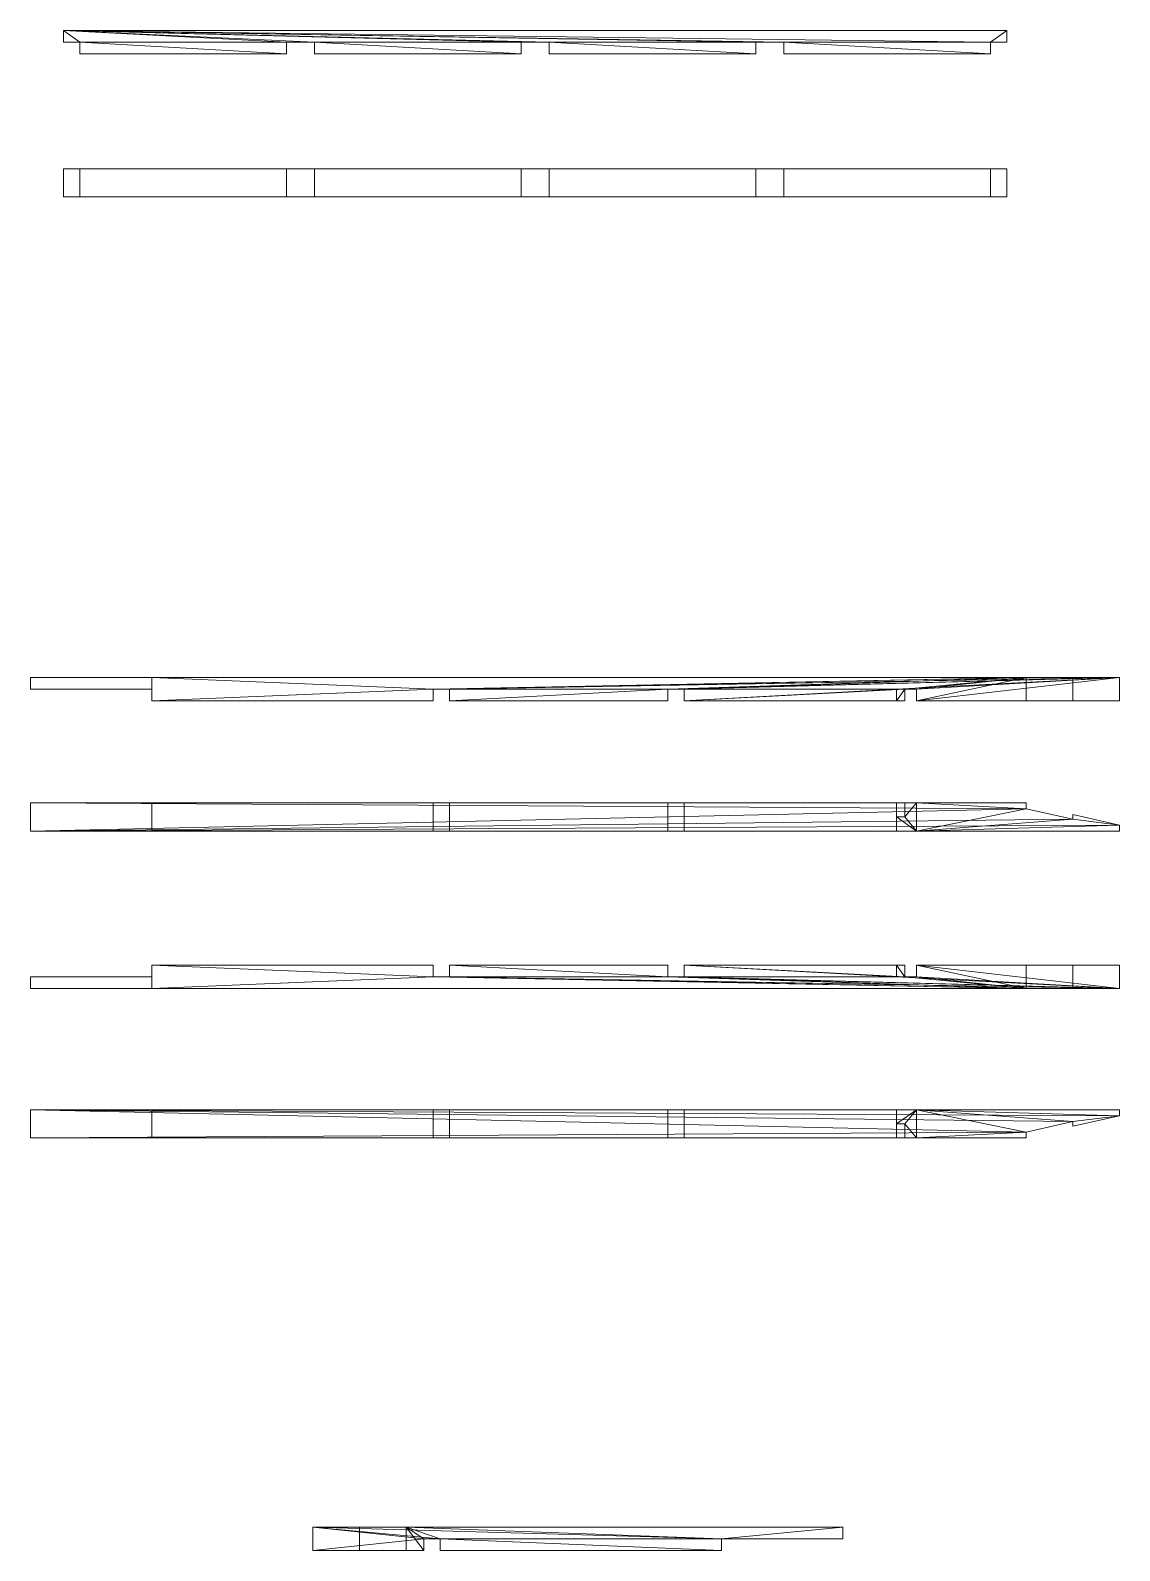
# Model space of a CAD drawing. Header units: millimetres. Extents: x 1039 to 86168, y -97507 to 20336.
# Drawn here: x 74752 to 84082, y -37792 to -24772 of the extents above; entities that cross this region are included whole.
import ezdxf

# ---------------------------------------------------------------- set-up
doc = ezdxf.new("R2010")
doc.units = ezdxf.units.MM
doc.header["$MEASUREMENT"] = 0
doc.layers.add('Чертежи клееныого БАЛКИ', color=7, linetype='Continuous')

# ---------------------------------------------------------------- blocks, each defined once
blk = doc.blocks.new('Морф_CD5EA3CD-0BCF-4D85-9818-48D96A659C7F')
at = {"layer": 'Чертежи клееныого БАЛКИ', "lineweight": 0}
mesh = blk.add_polyface(dxfattribs=at)
corners = [(75037, -24872, 207), (75037, -24772, 207), (75037, -24772, -33), (75037, -24872, -33), (76947, -24972, 207), (75177, -24972, 207), (75177, -24972, -33), (76947, -24972, -33), (75177, -24872, 207), (75177, -24872, -33), (76947, -24872, 207), (76947, -24872, -33), (83117, -24772, 207), (83117, -24772, -33), (77187, -24872, 207), (77187, -24972, 207), (78957, -24972, 207), (78957, -24872, 207), (79197, -24872, 207), (79197, -24972, 207), (80967, -24972, 207), (80967, -24872, 207), (81207, -24872, 207), (81207, -24972, 207), (82977, -24972, 207), (82977, -24872, 207), (83117, -24872, 207), (83117, -24872, -33), (82977, -24872, -33), (82977, -24972, -33), (81207, -24972, -33), (81207, -24872, -33), (80967, -24872, -33), (80967, -24972, -33), (79197, -24972, -33), (79197, -24872, -33), (78957, -24872, -33), (78957, -24972, -33), (77187, -24972, -33), (77187, -24872, -33)]
mesh.append_faces([[corners[k] for k in face] for face in [(0, 1, 2, 3), (4, 5, 6, 7), (8, 0, 3, 9), (5, 8, 9, 6), (10, 4, 7, 11), (2, 1, 12, 13), (14, 10, 11, 39), (16, 15, 38, 37), (15, 14, 39, 38), (22, 21, 32, 31), (18, 17, 36, 35), (20, 19, 34, 33), (17, 16, 37, 36), (19, 18, 35, 34), (21, 20, 33, 32), (23, 22, 31, 30), (13, 12, 26, 27), (25, 28, 27, 26), (23, 30, 29, 24), (28, 25, 24, 29)]], dxfattribs={"color": 2})
mesh.append_faces([[corners[k] for k in face] for face in [(12, 25, 26)]], dxfattribs={"vtx0": -1, "color": 2})
mesh.append_faces([[corners[k] for k in face] for face in [(13, 28, 2)]], dxfattribs={"vtx0": -1, "vtx1": -1, "color": 2})
mesh.append_faces([[corners[k] for k in face] for face in [(1, 8, 10), (1, 14, 17), (1, 18, 21), (1, 22, 25), (11, 9, 2), (36, 39, 2), (32, 35, 2), (28, 31, 2)]], dxfattribs={"vtx0": -1, "vtx1": -1, "vtx2": -1, "color": 2})
mesh.append_faces([[corners[k] for k in face] for face in [(8, 4, 10), (1, 10, 14), (14, 16, 17), (1, 17, 18), (18, 20, 21), (1, 21, 22), (22, 24, 25)]], dxfattribs={"vtx0": -1, "vtx2": -1, "color": 2})
mesh.append_faces([[corners[k] for k in face] for face in [(27, 28, 13)]], dxfattribs={"vtx1": -1, "color": 2})
mesh.append_faces([[corners[k] for k in face] for face in [(12, 1, 25), (11, 7, 9), (39, 11, 2), (36, 37, 39), (35, 36, 2), (32, 33, 35), (31, 32, 2), (28, 29, 31)]], dxfattribs={"vtx1": -1, "vtx2": -1, "color": 2})
mesh.append_faces([[corners[k] for k in face] for face in [(1, 0, 8), (8, 5, 4), (14, 15, 16), (18, 19, 20), (22, 23, 24), (9, 3, 2), (7, 6, 9), (37, 38, 39), (33, 34, 35), (29, 30, 31)]], dxfattribs={"vtx2": -1, "color": 2})
blk = doc.blocks.new('Морф_ECBDBEFE-FDC4-44A5-B8B2-9B583A89FB56')
at = {"layer": 'Чертежи клееныого БАЛКИ', "lineweight": 0}
mesh = blk.add_polyface(dxfattribs=at)
corners = [(75037, -26198, 35), (75037, -26198, 135), (75037, -25958, 135), (75037, -25958, 35), (76947, -26198, -65), (75177, -26198, -65), (75177, -25958, -65), (76947, -25958, -65), (75177, -26198, 35), (75177, -25958, 35), (76947, -26198, 35), (76947, -25958, 35), (83117, -26198, 135), (83117, -25958, 135), (77187, -26198, 35), (77187, -26198, -65), (78957, -26198, -65), (78957, -26198, 35), (79197, -26198, 35), (79197, -26198, -65), (80967, -26198, -65), (80967, -26198, 35), (81207, -26198, 35), (81207, -26198, -65), (82977, -26198, -65), (82977, -26198, 35), (83117, -26198, 35), (83117, -25958, 35), (82977, -25958, 35), (82977, -25958, -65), (81207, -25958, -65), (81207, -25958, 35), (80967, -25958, 35), (80967, -25958, -65), (79197, -25958, -65), (79197, -25958, 35), (78957, -25958, 35), (78957, -25958, -65), (77187, -25958, -65), (77187, -25958, 35)]
mesh.append_faces([[corners[k] for k in face] for face in [(0, 1, 2, 3), (4, 5, 6, 7), (8, 0, 3, 9), (5, 8, 9, 6), (10, 4, 7, 11), (2, 1, 12, 13), (14, 10, 11, 39), (16, 15, 38, 37), (15, 14, 39, 38), (22, 21, 32, 31), (18, 17, 36, 35), (20, 19, 34, 33), (17, 16, 37, 36), (19, 18, 35, 34), (21, 20, 33, 32), (23, 22, 31, 30), (13, 12, 26, 27), (25, 28, 27, 26), (23, 30, 29, 24), (28, 25, 24, 29)]], dxfattribs={"color": 2})
mesh.append_faces([[corners[k] for k in face] for face in [(12, 25, 26)]], dxfattribs={"vtx0": -1, "color": 2})
mesh.append_faces([[corners[k] for k in face] for face in [(13, 28, 2)]], dxfattribs={"vtx0": -1, "vtx1": -1, "color": 2})
mesh.append_faces([[corners[k] for k in face] for face in [(1, 8, 10), (1, 14, 17), (1, 18, 21), (1, 22, 25), (11, 9, 2), (36, 39, 2), (32, 35, 2), (28, 31, 2)]], dxfattribs={"vtx0": -1, "vtx1": -1, "vtx2": -1, "color": 2})
mesh.append_faces([[corners[k] for k in face] for face in [(8, 4, 10), (1, 10, 14), (14, 16, 17), (1, 17, 18), (18, 20, 21), (1, 21, 22), (22, 24, 25)]], dxfattribs={"vtx0": -1, "vtx2": -1, "color": 2})
mesh.append_faces([[corners[k] for k in face] for face in [(27, 28, 13)]], dxfattribs={"vtx1": -1, "color": 2})
mesh.append_faces([[corners[k] for k in face] for face in [(12, 1, 25), (11, 7, 9), (39, 11, 2), (36, 37, 39), (35, 36, 2), (32, 33, 35), (31, 32, 2), (28, 29, 31)]], dxfattribs={"vtx1": -1, "vtx2": -1, "color": 2})
mesh.append_faces([[corners[k] for k in face] for face in [(1, 0, 8), (8, 5, 4), (14, 15, 16), (18, 19, 20), (22, 23, 24), (9, 3, 2), (7, 6, 9), (37, 38, 39), (33, 34, 35), (29, 30, 31)]], dxfattribs={"vtx2": -1, "color": 2})
blk = doc.blocks.new('Морф_535BEF27-2DEB-470A-B085-5D302B84027C')
at = {"layer": 'Чертежи клееныого БАЛКИ', "lineweight": 0}
mesh = blk.add_polyface(dxfattribs=at)
corners = [(75792, -30515, -65), (78202, -30515, -65), (78202, -30515, 175), (75792, -30515, 175), (78202, -30415, -65), (78202, -30415, 175), (75792, -30415, 175), (75792, -30415, -65), (74752, -30415, 175), (75792, -30315, 175), (74752, -30315, 175), (78342, -30415, -65), (78342, -30415, 175), (74752, -30415, -65), (74752, -30315, -65), (75792, -30315, -65), (78342, -30515, -65), (80212, -30515, -65), (80212, -30515, 175), (78342, -30515, 175), (80212, -30415, -65), (80212, -30415, 175), (80352, -30415, 175), (80352, -30415, -65), (84082, -30315, 175), (84082, -30315, 125), (83682, -30315, 35), (83682, -30315, 75), (83282, -30315, -15), (83282, -30315, -65), (83282, -30515, -65), (82342, -30515, -65), (82342, -30415, -65), (82242, -30415, -65), (82242, -30514, -65), (82172, -30514, -65), (82172, -30515, -65), (80352, -30515, -65), (80352, -30515, 175), (82172, -30515, 175), (82172, -30415, 175), (82342, -30415, 175), (82342, -30515, 175), (84082, -30515, 175), (82172, -30514, 55), (82172, -30415, 55), (82242, -30415, 55), (82242, -30514, 55), (83282, -30515, -15), (83682, -30515, 75), (83682, -30515, 35), (84082, -30515, 125)]
mesh.append_faces([[corners[k] for k in face] for face in [(0, 1, 2, 3), (2, 1, 4, 5), (0, 3, 6, 7), (8, 6, 9, 10), (5, 4, 11, 12), (6, 8, 13, 7), (7, 13, 14, 15), (8, 10, 14, 13), (16, 17, 18, 19), (16, 19, 12, 11), (39, 38, 37, 36), (51, 50, 26, 25), (49, 48, 28, 27), (48, 30, 29, 28), (50, 49, 27, 26), (24, 43, 51, 25)]], dxfattribs={"color": 250})
mesh.append_faces([[corners[k] for k in face] for face in [(18, 17, 20, 21), (22, 21, 20, 23), (38, 22, 23, 37), (42, 41, 32, 31), (44, 35, 34, 47), (34, 33, 46, 47), (45, 44, 47, 46)]], dxfattribs={"color": 254})
mesh.append_faces([[corners[k] for k in face] for face in [(32, 46, 33)]], dxfattribs={"vtx0": -1, "color": 254})
mesh.append_faces([[corners[k] for k in face] for face in [(31, 48, 42)]], dxfattribs={"vtx0": -1, "vtx1": -1, "color": 250})
mesh.append_faces([[corners[k] for k in face] for face in [(36, 44, 39)]], dxfattribs={"vtx0": -1, "vtx1": -1, "color": 254})
mesh.append_faces([[corners[k] for k in face] for face in [(20, 11, 29), (33, 23, 29), (0, 15, 4), (35, 37, 33), (24, 12, 21), (24, 22, 40), (5, 9, 3), (49, 51, 42)]], dxfattribs={"vtx0": -1, "vtx1": -1, "vtx2": -1, "color": 250})
mesh.append_faces([[corners[k] for k in face] for face in [(10, 25, 27)]], dxfattribs={"vtx0": -1, "vtx1": -1, "vtx2": -1, "color": 254})
mesh.append_faces([[corners[k] for k in face] for face in [(5, 24, 9), (24, 5, 12), (24, 21, 22), (24, 40, 41), (21, 12, 19), (40, 22, 38), (24, 41, 42)]], dxfattribs={"vtx0": -1, "vtx2": -1, "color": 250})
mesh.append_faces([[corners[k] for k in face] for face in [(10, 24, 25), (10, 27, 28), (14, 28, 29), (44, 40, 39), (41, 45, 46)]], dxfattribs={"vtx0": -1, "vtx2": -1, "color": 254})
mesh.append_faces([[corners[k] for k in face] for face in [(1, 0, 4), (17, 16, 20), (36, 37, 35), (34, 35, 33), (30, 31, 29), (2, 5, 3), (18, 21, 19), (39, 40, 38), (43, 24, 42), (50, 51, 49), (30, 48, 31)]], dxfattribs={"vtx1": -1, "color": 250})
mesh.append_faces([[corners[k] for k in face] for face in [(26, 27, 25), (35, 44, 36)]], dxfattribs={"vtx1": -1, "color": 254})
mesh.append_faces([[corners[k] for k in face] for face in [(15, 29, 4), (11, 4, 29), (23, 20, 29), (32, 33, 29), (16, 11, 20), (37, 23, 33), (31, 32, 29), (48, 49, 42)]], dxfattribs={"vtx1": -1, "vtx2": -1, "color": 250})
mesh.append_faces([[corners[k] for k in face] for face in [(14, 10, 28), (32, 41, 46)]], dxfattribs={"vtx1": -1, "vtx2": -1, "color": 254})
mesh.append_faces([[corners[k] for k in face] for face in [(51, 43, 42)]], dxfattribs={"vtx2": -1, "color": 250})
mesh.append_faces([[corners[k] for k in face] for face in [(44, 45, 40), (41, 40, 45)]], dxfattribs={"vtx2": -1, "color": 254})
blk = doc.blocks.new('Морф_7C90DD12-C499-4829-9000-EF5128EF2B14')
at = {"layer": 'Чертежи клееныого БАЛКИ', "lineweight": 0}
mesh = blk.add_polyface(dxfattribs=at)
corners = [(75792, -31389, 106), (78202, -31389, 106), (78202, -31629, 106), (75792, -31629, 106), (78202, -31389, 206), (78202, -31629, 206), (75792, -31629, 206), (75792, -31389, 206), (74752, -31629, 206), (75792, -31629, 306), (74752, -31629, 306), (78342, -31389, 206), (78342, -31629, 206), (74752, -31389, 206), (74752, -31389, 306), (75792, -31389, 306), (78342, -31389, 106), (80212, -31389, 106), (80212, -31629, 106), (78342, -31629, 106), (80212, -31389, 206), (80212, -31629, 206), (80352, -31629, 206), (80352, -31389, 206), (84082, -31629, 306), (84082, -31579, 306), (83682, -31489, 306), (83682, -31529, 306), (83282, -31439, 306), (83282, -31389, 306), (83282, -31389, 106), (82342, -31389, 106), (82342, -31389, 206), (82242, -31389, 206), (82242, -31389, 106), (82172, -31389, 106), (82172, -31389, 106), (80352, -31389, 106), (80352, -31629, 106), (82172, -31629, 106), (82172, -31629, 206), (82342, -31629, 206), (82342, -31629, 106), (84082, -31629, 106), (82172, -31509, 106), (82172, -31509, 206), (82242, -31509, 206), (82242, -31509, 106), (83282, -31439, 106), (83682, -31529, 106), (83682, -31489, 106), (84082, -31579, 106)]
mesh.append_faces([[corners[k] for k in face] for face in [(0, 1, 2, 3), (2, 1, 4, 5), (0, 3, 6, 7), (8, 6, 9, 10), (5, 4, 11, 12), (6, 8, 13, 7), (7, 13, 14, 15), (8, 10, 14, 13), (16, 17, 18, 19), (16, 19, 12, 11), (39, 38, 37, 36), (51, 50, 26, 25), (49, 48, 28, 27), (48, 30, 29, 28), (50, 49, 27, 26), (24, 43, 51, 25)]], dxfattribs={"color": 250})
mesh.append_faces([[corners[k] for k in face] for face in [(18, 17, 20, 21), (22, 21, 20, 23), (38, 22, 23, 37), (42, 41, 32, 31), (44, 35, 34, 47), (34, 33, 46, 47), (45, 44, 47, 46)]], dxfattribs={"color": 254})
mesh.append_faces([[corners[k] for k in face] for face in [(32, 46, 33)]], dxfattribs={"vtx0": -1, "color": 254})
mesh.append_faces([[corners[k] for k in face] for face in [(31, 48, 42)]], dxfattribs={"vtx0": -1, "vtx1": -1, "color": 250})
mesh.append_faces([[corners[k] for k in face] for face in [(36, 44, 39)]], dxfattribs={"vtx0": -1, "vtx1": -1, "color": 254})
mesh.append_faces([[corners[k] for k in face] for face in [(20, 11, 29), (33, 23, 29), (0, 15, 4), (35, 37, 33), (24, 12, 21), (24, 22, 40), (5, 9, 3), (49, 51, 42)]], dxfattribs={"vtx0": -1, "vtx1": -1, "vtx2": -1, "color": 250})
mesh.append_faces([[corners[k] for k in face] for face in [(10, 25, 27)]], dxfattribs={"vtx0": -1, "vtx1": -1, "vtx2": -1, "color": 254})
mesh.append_faces([[corners[k] for k in face] for face in [(5, 24, 9), (24, 5, 12), (24, 21, 22), (24, 40, 41), (21, 12, 19), (40, 22, 38), (24, 41, 42)]], dxfattribs={"vtx0": -1, "vtx2": -1, "color": 250})
mesh.append_faces([[corners[k] for k in face] for face in [(10, 24, 25), (10, 27, 28), (14, 28, 29), (44, 40, 39), (41, 45, 46)]], dxfattribs={"vtx0": -1, "vtx2": -1, "color": 254})
mesh.append_faces([[corners[k] for k in face] for face in [(1, 0, 4), (17, 16, 20), (36, 37, 35), (34, 35, 33), (30, 31, 29), (2, 5, 3), (18, 21, 19), (39, 40, 38), (43, 24, 42), (50, 51, 49), (30, 48, 31)]], dxfattribs={"vtx1": -1, "color": 250})
mesh.append_faces([[corners[k] for k in face] for face in [(26, 27, 25), (35, 44, 36)]], dxfattribs={"vtx1": -1, "color": 254})
mesh.append_faces([[corners[k] for k in face] for face in [(15, 29, 4), (11, 4, 29), (23, 20, 29), (32, 33, 29), (16, 11, 20), (37, 23, 33), (31, 32, 29), (48, 49, 42)]], dxfattribs={"vtx1": -1, "vtx2": -1, "color": 250})
mesh.append_faces([[corners[k] for k in face] for face in [(14, 10, 28), (32, 41, 46)]], dxfattribs={"vtx1": -1, "vtx2": -1, "color": 254})
mesh.append_faces([[corners[k] for k in face] for face in [(51, 43, 42)]], dxfattribs={"vtx2": -1, "color": 250})
mesh.append_faces([[corners[k] for k in face] for face in [(44, 45, 40), (41, 40, 45)]], dxfattribs={"vtx2": -1, "color": 254})
blk = doc.blocks.new('Морф_A1B62592-CC4B-482B-9981-13CD3A37C76D')
at = {"layer": 'Чертежи клееныого БАЛКИ', "lineweight": 0}
mesh = blk.add_polyface(dxfattribs=at)
corners = [(75792, -32778, 428), (78202, -32778, 428), (78202, -32778, 188), (75792, -32778, 188), (78202, -32878, 428), (78202, -32878, 188), (75792, -32878, 188), (75792, -32878, 428), (74752, -32878, 188), (75792, -32978, 188), (74752, -32978, 188), (78342, -32878, 428), (78342, -32878, 188), (74752, -32878, 428), (74752, -32978, 428), (75792, -32978, 428), (78342, -32778, 428), (80212, -32778, 428), (80212, -32778, 188), (78342, -32778, 188), (80212, -32878, 428), (80212, -32878, 188), (80352, -32878, 188), (80352, -32878, 428), (84082, -32978, 188), (84082, -32978, 238), (83682, -32978, 328), (83682, -32978, 288), (83282, -32978, 378), (83282, -32978, 428), (83282, -32778, 428), (82342, -32778, 428), (82342, -32878, 428), (82242, -32878, 428), (82242, -32778, 428), (82172, -32778, 428), (82172, -32778, 428), (80352, -32778, 428), (80352, -32778, 188), (82172, -32778, 188), (82172, -32878, 188), (82342, -32878, 188), (82342, -32778, 188), (84082, -32778, 188), (82172, -32778, 308), (82172, -32878, 308), (82242, -32878, 308), (82242, -32778, 308), (83282, -32778, 378), (83682, -32778, 288), (83682, -32778, 328), (84082, -32778, 238)]
mesh.append_faces([[corners[k] for k in face] for face in [(0, 1, 2, 3), (2, 1, 4, 5), (0, 3, 6, 7), (8, 6, 9, 10), (5, 4, 11, 12), (6, 8, 13, 7), (7, 13, 14, 15), (8, 10, 14, 13), (16, 17, 18, 19), (16, 19, 12, 11), (39, 38, 37, 36), (51, 50, 26, 25), (49, 48, 28, 27), (48, 30, 29, 28), (50, 49, 27, 26), (24, 43, 51, 25)]], dxfattribs={"color": 250})
mesh.append_faces([[corners[k] for k in face] for face in [(18, 17, 20, 21), (22, 21, 20, 23), (38, 22, 23, 37), (42, 41, 32, 31), (44, 35, 34, 47), (34, 33, 46, 47), (45, 44, 47, 46)]], dxfattribs={"color": 254})
mesh.append_faces([[corners[k] for k in face] for face in [(32, 46, 33)]], dxfattribs={"vtx0": -1, "color": 254})
mesh.append_faces([[corners[k] for k in face] for face in [(31, 48, 42)]], dxfattribs={"vtx0": -1, "vtx1": -1, "color": 250})
mesh.append_faces([[corners[k] for k in face] for face in [(36, 44, 39)]], dxfattribs={"vtx0": -1, "vtx1": -1, "color": 254})
mesh.append_faces([[corners[k] for k in face] for face in [(20, 11, 29), (33, 23, 29), (0, 15, 4), (35, 37, 33), (24, 12, 21), (24, 22, 40), (5, 9, 3), (49, 51, 42)]], dxfattribs={"vtx0": -1, "vtx1": -1, "vtx2": -1, "color": 250})
mesh.append_faces([[corners[k] for k in face] for face in [(10, 25, 27)]], dxfattribs={"vtx0": -1, "vtx1": -1, "vtx2": -1, "color": 254})
mesh.append_faces([[corners[k] for k in face] for face in [(5, 24, 9), (24, 5, 12), (24, 21, 22), (24, 40, 41), (21, 12, 19), (40, 22, 38), (24, 41, 42)]], dxfattribs={"vtx0": -1, "vtx2": -1, "color": 250})
mesh.append_faces([[corners[k] for k in face] for face in [(10, 24, 25), (10, 27, 28), (14, 28, 29), (44, 40, 39), (41, 45, 46)]], dxfattribs={"vtx0": -1, "vtx2": -1, "color": 254})
mesh.append_faces([[corners[k] for k in face] for face in [(1, 0, 4), (17, 16, 20), (36, 37, 35), (34, 35, 33), (30, 31, 29), (2, 5, 3), (18, 21, 19), (39, 40, 38), (43, 24, 42), (50, 51, 49), (30, 48, 31)]], dxfattribs={"vtx1": -1, "color": 250})
mesh.append_faces([[corners[k] for k in face] for face in [(26, 27, 25), (35, 44, 36)]], dxfattribs={"vtx1": -1, "color": 254})
mesh.append_faces([[corners[k] for k in face] for face in [(15, 29, 4), (11, 4, 29), (23, 20, 29), (32, 33, 29), (16, 11, 20), (37, 23, 33), (31, 32, 29), (48, 49, 42)]], dxfattribs={"vtx1": -1, "vtx2": -1, "color": 250})
mesh.append_faces([[corners[k] for k in face] for face in [(14, 10, 28), (32, 41, 46)]], dxfattribs={"vtx1": -1, "vtx2": -1, "color": 254})
mesh.append_faces([[corners[k] for k in face] for face in [(51, 43, 42)]], dxfattribs={"vtx2": -1, "color": 250})
mesh.append_faces([[corners[k] for k in face] for face in [(44, 45, 40), (41, 40, 45)]], dxfattribs={"vtx2": -1, "color": 254})
blk = doc.blocks.new('Морф_B6696034-F171-435B-A7A3-7188085B6790')
at = {"layer": 'Чертежи клееныого БАЛКИ', "lineweight": 0}
mesh = blk.add_polyface(dxfattribs=at)
corners = [(75792, -34257, 368), (78202, -34257, 368), (78202, -34017, 368), (75792, -34017, 368), (78202, -34257, 268), (78202, -34017, 268), (75792, -34017, 268), (75792, -34257, 268), (74752, -34017, 268), (75792, -34017, 168), (74752, -34017, 168), (78342, -34257, 268), (78342, -34017, 268), (74752, -34257, 268), (74752, -34257, 168), (75792, -34257, 168), (78342, -34257, 368), (80212, -34257, 368), (80212, -34017, 368), (78342, -34017, 368), (80212, -34257, 268), (80212, -34017, 268), (80352, -34017, 268), (80352, -34257, 268), (84082, -34017, 168), (84082, -34067, 168), (83682, -34157, 168), (83682, -34117, 168), (83282, -34207, 168), (83282, -34257, 168), (83282, -34257, 368), (82342, -34257, 368), (82342, -34257, 268), (82242, -34257, 268), (82242, -34257, 368), (82172, -34257, 368), (82172, -34257, 368), (80352, -34257, 368), (80352, -34017, 368), (82172, -34017, 368), (82172, -34017, 268), (82342, -34017, 268), (82342, -34017, 368), (84082, -34017, 368), (82172, -34137, 368), (82172, -34137, 268), (82242, -34137, 268), (82242, -34137, 368), (83282, -34207, 368), (83682, -34117, 368), (83682, -34157, 368), (84082, -34067, 368)]
mesh.append_faces([[corners[k] for k in face] for face in [(0, 1, 2, 3), (2, 1, 4, 5), (0, 3, 6, 7), (8, 6, 9, 10), (5, 4, 11, 12), (6, 8, 13, 7), (7, 13, 14, 15), (8, 10, 14, 13), (16, 17, 18, 19), (16, 19, 12, 11), (39, 38, 37, 36), (51, 50, 26, 25), (49, 48, 28, 27), (48, 30, 29, 28), (50, 49, 27, 26), (24, 43, 51, 25)]], dxfattribs={"color": 250})
mesh.append_faces([[corners[k] for k in face] for face in [(18, 17, 20, 21), (22, 21, 20, 23), (38, 22, 23, 37), (42, 41, 32, 31), (44, 35, 34, 47), (34, 33, 46, 47), (45, 44, 47, 46)]], dxfattribs={"color": 254})
mesh.append_faces([[corners[k] for k in face] for face in [(32, 46, 33)]], dxfattribs={"vtx0": -1, "color": 254})
mesh.append_faces([[corners[k] for k in face] for face in [(31, 48, 42)]], dxfattribs={"vtx0": -1, "vtx1": -1, "color": 250})
mesh.append_faces([[corners[k] for k in face] for face in [(36, 44, 39)]], dxfattribs={"vtx0": -1, "vtx1": -1, "color": 254})
mesh.append_faces([[corners[k] for k in face] for face in [(20, 11, 29), (33, 23, 29), (0, 15, 4), (35, 37, 33), (24, 12, 21), (24, 22, 40), (5, 9, 3), (49, 51, 42)]], dxfattribs={"vtx0": -1, "vtx1": -1, "vtx2": -1, "color": 250})
mesh.append_faces([[corners[k] for k in face] for face in [(10, 25, 27)]], dxfattribs={"vtx0": -1, "vtx1": -1, "vtx2": -1, "color": 254})
mesh.append_faces([[corners[k] for k in face] for face in [(5, 24, 9), (24, 5, 12), (24, 21, 22), (24, 40, 41), (21, 12, 19), (40, 22, 38), (24, 41, 42)]], dxfattribs={"vtx0": -1, "vtx2": -1, "color": 250})
mesh.append_faces([[corners[k] for k in face] for face in [(10, 24, 25), (10, 27, 28), (14, 28, 29), (44, 40, 39), (41, 45, 46)]], dxfattribs={"vtx0": -1, "vtx2": -1, "color": 254})
mesh.append_faces([[corners[k] for k in face] for face in [(1, 0, 4), (17, 16, 20), (36, 37, 35), (34, 35, 33), (30, 31, 29), (2, 5, 3), (18, 21, 19), (39, 40, 38), (43, 24, 42), (50, 51, 49), (30, 48, 31)]], dxfattribs={"vtx1": -1, "color": 250})
mesh.append_faces([[corners[k] for k in face] for face in [(26, 27, 25), (35, 44, 36)]], dxfattribs={"vtx1": -1, "color": 254})
mesh.append_faces([[corners[k] for k in face] for face in [(15, 29, 4), (11, 4, 29), (23, 20, 29), (32, 33, 29), (16, 11, 20), (37, 23, 33), (31, 32, 29), (48, 49, 42)]], dxfattribs={"vtx1": -1, "vtx2": -1, "color": 250})
mesh.append_faces([[corners[k] for k in face] for face in [(14, 10, 28), (32, 41, 46)]], dxfattribs={"vtx1": -1, "vtx2": -1, "color": 254})
mesh.append_faces([[corners[k] for k in face] for face in [(51, 43, 42)]], dxfattribs={"vtx2": -1, "color": 250})
mesh.append_faces([[corners[k] for k in face] for face in [(44, 45, 40), (41, 40, 45)]], dxfattribs={"vtx2": -1, "color": 254})
blk = doc.blocks.new('Морф_DFE0EC76-9DED-4107-8DE6-21DADDD34DDC')
at = {"layer": 'Чертежи клееныого БАЛКИ', "lineweight": 0}
mesh = blk.add_polyface(dxfattribs=at)
corners = [(77172, -37792, -15), (77572, -37792, 75), (77572, -37592, 75), (77172, -37592, -15), (77572, -37792, 35), (77972, -37792, 125), (77972, -37592, 125), (77572, -37592, 35), (77172, -37792, -65), (77172, -37592, -65), (78122, -37792, -65), (78122, -37792, 175), (77972, -37792, 175), (81712, -37592, -65), (81712, -37692, -65), (80672, -37692, -65), (80672, -37792, -65), (78262, -37792, -65), (78262, -37692, -65), (78122, -37692, -65), (77972, -37592, 175), (81712, -37592, 175), (78122, -37692, 175), (78262, -37692, 175), (78262, -37792, 175), (80672, -37792, 175), (80672, -37692, 175), (81712, -37692, 175)]
mesh.append_faces([[corners[k] for k in face] for face in [(0, 1, 2, 3), (4, 5, 6, 7), (8, 0, 3, 9), (1, 4, 7, 2), (18, 17, 24, 23), (19, 18, 23, 22), (10, 19, 22, 11), (5, 12, 20, 6), (24, 17, 16, 25), (15, 26, 25, 16), (26, 15, 14, 27), (27, 14, 13, 21)]], dxfattribs={"color": 21})
mesh.append_faces([[corners[k] for k in face] for face in [(10, 0, 8), (21, 26, 27)]], dxfattribs={"vtx0": -1, "color": 21})
mesh.append_faces([[corners[k] for k in face] for face in [(13, 15, 9), (13, 3, 21)]], dxfattribs={"vtx0": -1, "vtx1": -1, "color": 21})
mesh.append_faces([[corners[k] for k in face] for face in [(10, 4, 0), (15, 18, 9), (3, 7, 21), (20, 23, 26)]], dxfattribs={"vtx0": -1, "vtx1": -1, "vtx2": -1, "color": 21})
mesh.append_faces([[corners[k] for k in face] for face in [(10, 5, 4), (19, 8, 9), (20, 11, 22), (20, 22, 23), (23, 25, 26)]], dxfattribs={"vtx0": -1, "vtx2": -1, "color": 21})
mesh.append_faces([[corners[k] for k in face] for face in [(14, 15, 13), (9, 3, 13)]], dxfattribs={"vtx1": -1, "color": 21})
mesh.append_faces([[corners[k] for k in face] for face in [(10, 11, 5), (18, 19, 9), (15, 16, 18), (7, 6, 21), (21, 20, 26)]], dxfattribs={"vtx1": -1, "vtx2": -1, "color": 21})
mesh.append_faces([[corners[k] for k in face] for face in [(11, 12, 5), (4, 1, 0), (19, 10, 8), (16, 17, 18), (6, 20, 21), (3, 2, 7), (20, 12, 11), (23, 24, 25)]], dxfattribs={"vtx2": -1, "color": 21})

msp = doc.modelspace()

# ---------------------------------------------------------------- block references
at = {"layer": 'Чертежи клееныого БАЛКИ', "linetype": 'Continuous', "lineweight": 0}
for name in ['Морф_CD5EA3CD-0BCF-4D85-9818-48D96A659C7F', 'Морф_ECBDBEFE-FDC4-44A5-B8B2-9B583A89FB56', 'Морф_535BEF27-2DEB-470A-B085-5D302B84027C', 'Морф_7C90DD12-C499-4829-9000-EF5128EF2B14', 'Морф_A1B62592-CC4B-482B-9981-13CD3A37C76D', 'Морф_B6696034-F171-435B-A7A3-7188085B6790', 'Морф_DFE0EC76-9DED-4107-8DE6-21DADDD34DDC']:
    msp.add_blockref(name, (0, 0), dxfattribs=at)

doc.saveas('drawing.dxf')
